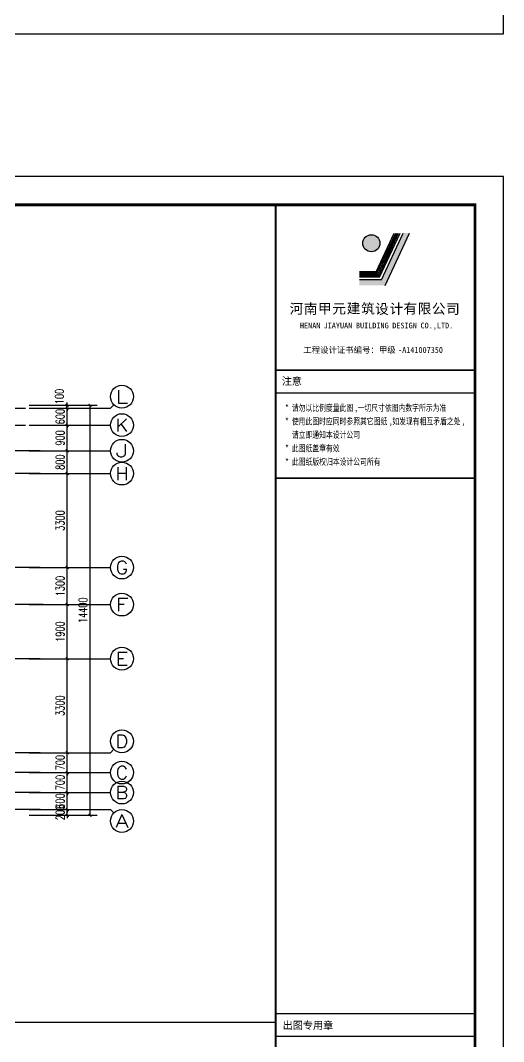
# Model space of a CAD drawing. Extents: x -287580 to -53108, y -522338 to -82629.
# Drawn here: x -198099 to -181143, y -481595 to -445740 of the extents above; entities that cross this region are included whole.
import ezdxf
from ezdxf.enums import TextEntityAlignment as Align

# ---------------------------------------------------------------- set-up
doc = ezdxf.new("R2010")
doc.units = 0
doc.header["$LTSCALE"] = 1000
doc.header["$MEASUREMENT"] = 0
doc.linetypes.add('DOTE', pattern=[2.42, 2, -0.2, 0.02, -0.2])
for name, color, linetype in [('AXIS', 3, 'Continuous'), ('AXIS_TEXT', 7, 'Continuous'), ('DOTE', 99, 'Continuous'), ('PUB_TITLE', 146, 'Continuous'), ('给排水标注', 4, 'Continuous'), ('表格', 157, 'Continuous')]:
    doc.layers.add(name, color=color, linetype=linetype)
doc.styles.add('300', font='', dxfattribs={"width": 0.75, "height": 300})
doc.styles.add('_TCH_AXIS', font='COMPLEX', dxfattribs={"bigfont": 'GBCBIG'})
doc.styles.add('_TCH_DIM_T3', font='SIMPLEX', dxfattribs={"width": 0.705882, "bigfont": 'GBCBIG'})
doc.styles.add('COMPLEX', font='COMPLEX')
doc.styles.add('THT', font='simhei.ttf')
doc.styles.get('300').set_extended_font_data('SimSun')
doc.dimstyles.new('_TCH_ARCH&&100', dxfattribs={"dimtxt": 297.5, "dimasz": 100, "dimexe": 250, "dimexo": 300, "dimgap": 100, "dimtad": 1, "dimdec": 0, "dimzin": 0, "dimdsep": 46, "dimtxsty": '_TCH_DIM_T3', "dimblk": 'ARCHTICK', "dimcen": 0.09, "dimclrt": 7, "dimazin": 2, "dimtfac": 1, "dimtdec": 0, "dimtix": 1, "dimtmove": 2, "dimatfit": 3, "dimfxl": 0, "dimtolj": 1, "dimtzin": 0, "dimarcsym": 0})

# ---------------------------------------------------------------- blocks, each defined once
blk = doc.blocks.new('图签AAAAA')
at = {"layer": 'PUB_TITLE'}
blk.add_hatch(color=256, dxfattribs=at).paths.add_polyline_path([(-170547, -194832), (-170773, -194832), (-171533, -196467), (-172306, -196467), (-172306, -196671), (-171402, -196671)])
h = blk.add_hatch(color=256, dxfattribs=at)
edge = h.paths.add_edge_path()
edge.add_ellipse((-171890, -195187), major_axis=(-212, 212), ratio=1, start_angle=0, end_angle=360)
for p, q in [((-171721, -196196), (-171086, -194832)), ((-171692, -196242), (-171035, -194832)), ((-171662, -196288), (-170985, -194832)), ((-171633, -196334), (-170934, -194832)), ((-171604, -196380), (-170884, -194832)), ((-171533, -196467), (-170773, -194832)), ((-171402, -196671), (-170547, -194832)), ((-171721, -196196), (-172306, -196196)), ((-171692, -196242), (-172306, -196242)), ((-171662, -196288), (-172306, -196288)), ((-171633, -196334), (-172306, -196334)), ((-171604, -196380), (-172306, -196380)), ((-171533, -196467), (-172306, -196467)), ((-175233, -199639), (-168250, -199639)), ((-168222, -199639), (-175233, -199639)), ((-175233, -199639), (-168222, -199639)), ((-175217, -199639), (-168206, -199639)), ((-175233, -200439), (-168222, -200439)), ((-175233, -200439), (-168222, -200439)), ((-175250, -203439), (-168250, -203439)), ((-168250, -222239), (-175261, -222239)), ((-168250, -223039), (-175261, -223039))]:
    blk.add_line(p, q, dxfattribs=at)
at = {"layer": 'PUB_TITLE', "const_width": 75}
blk.add_lwpolyline([(-175250, -251239), (-168250, -251239), (-168250, -193839), (-175250, -193839)], close=True, dxfattribs=at)
at = {"layer": 'PUB_TITLE'}
for points, const_width in [([(-175250, -251239), (-175250, -193839)], 75), ([(-175250, -193839), (-175250, -200506)], 60), ([(-175250, -251239), (-175250, -193839)], 40), ([(-168222, -199639), (-175233, -199639)], 60), ([(-175250, -200506), (-175250, -251239)], 60), ([(-175233, -203439), (-168222, -203439)], 56.5), ([(-175233, -203439), (-168222, -203439)], 56.5)]:
    blk.add_lwpolyline(points, dxfattribs=dict(at, const_width=const_width))
blk.add_lwpolyline([(-175250, -193839), (-168250, -193839), (-168250, -199639), (-175250, -199639)], close=True, dxfattribs=at)
blk.add_ellipse((-171890, -195187), major_axis=(-212, 212), ratio=1, start_param=3.926991, end_param=10.210176, dxfattribs=at)
at = {"layer": 'PUB_TITLE', "style": 'THT'}
for s, height, p in [('河', 352, (-174760, -197662)), ('南', 352, (-174258, -197665)), ('甲', 352, (-173763, -197657)), ('元', 352, (-173261, -197659)), ('建', 352, (-172756, -197649)), ('筑', 352, (-172248, -197659)), ('设', 352, (-171760, -197669)), ('计', 352, (-171251, -197664)), ('有', 352, (-170763, -197654)), ('限', 352, (-170263, -197658)), ('公', 352, (-169766, -197663)), ('司', 352, (-169268, -197670)), ('HENAN', 201.1, (-174396, -198177)), ('JIAYUAN', 201.1, (-173566, -198177)), ('BUILDING', 201.1, (-172432, -198177)), ('DESIGN', 201.1, (-171156, -198177)), ('CO.,LTD.', 201.1, (-170164, -198177)), ('工程设计证书编号：甲级', 210.3, (-174276, -199040)), ('-A141007350', 210.3, (-170950, -199040)), ('注意', 260, (-175033, -200160))]:
    blk.add_text(s, height=height, dxfattribs=at).set_placement(p)
at = {"layer": 'PUB_TITLE', "style": '300', "width": 0.75}
for s, height, p in [('*', 228, (-174922, -201081)), ('请勿以比例度量此图', 227.8, (-174679, -201081)), (',', 228, (-172492, -201081)), ('一切尺寸依图内数字所示为准', 227.85, (-172371, -201081)), ('*', 228, (-174922, -201554)), ('使用此图时应同时参照其它图纸', 227.85, (-174679, -201554)), ('如发现有相互矛盾之处', 227.8, (-171155, -201554)), ('请立即通知本设计公司', 227.8, (-174679, -202027)), (',', 228, (-171277, -201554)), (',', 228, (-168725, -201554)), ('*', 228, (-174922, -202500)), ('此图纸盖章有效', 227.8, (-174679, -202500)), ('*', 228, (-174922, -202973)), ('此图纸版权归本设计公司所有', 227.85, (-174679, -202973))]:
    blk.add_text(s, height=height, dxfattribs=at).set_placement(p)
at = {"layer": 'PUB_TITLE', "style": 'THT'}
blk.add_text('出图专用章', height=260, dxfattribs=at).set_placement((-174115, -222639), align=Align.MIDDLE)
blk = doc.blocks.new('_ArchTick')
at = {"color": 0, "linetype": 'ByBlock', "const_width": 0.4}
blk.add_lwpolyline([(-0.5, -0.5), (0.5, 0.5)], dxfattribs=at)
blk = doc.blocks.new('*D314')
at = {"layer": 'AXIS', "color": 0, "lineweight": -2}
for p, q in [((-197789, -473451), (-196206, -473451)), ((-196456, -473451), (-196456, -473351)), ((-196456, -473651), (-196456, -473451)), ((-197789, -473651), (-196206, -473651)), ((-196456, -473651), (-196456, -473751))]:
    blk.add_line(p, q, dxfattribs=at)
at = {"layer": 'Defpoints', "color": 0}
for p in [(-198089, -473451), (-196456, -473451), (-198089, -473651)]:
    blk.add_point(p, dxfattribs=at)
at = {"layer": 'AXIS', "color": 0, "lineweight": -2, "xscale": 100, "yscale": 100, "zscale": 100}
for p, rotation in [((-196456, -473451), 270), ((-196456, -473651), 90)]:
    blk.add_blockref('_ArchTick', p, dxfattribs=dict(at, rotation=rotation))
at = {"layer": 'AXIS', "color": 7, "insert": (-196705, -473551), "char_height": 297.5, "attachment_point": 5, "rotation": 90, "style": '_TCH_DIM_T3'}
blk.add_mtext('\\A1;200', dxfattribs=at)
blk = doc.blocks.new('*D315')
at = {"layer": 'AXIS', "color": 0, "lineweight": -2}
for p, q in [((-197789, -472851), (-196206, -472851)), ((-196456, -472851), (-196456, -472751)), ((-196456, -473451), (-196456, -472851)), ((-197789, -473451), (-196206, -473451)), ((-196456, -473451), (-196456, -473551))]:
    blk.add_line(p, q, dxfattribs=at)
at = {"layer": 'Defpoints', "color": 0}
for p in [(-198089, -472851), (-196456, -472851), (-198089, -473451)]:
    blk.add_point(p, dxfattribs=at)
at = {"layer": 'AXIS', "color": 0, "lineweight": -2, "xscale": 100, "yscale": 100, "zscale": 100}
for p, rotation in [((-196456, -472851), 270), ((-196456, -473451), 90)]:
    blk.add_blockref('_ArchTick', p, dxfattribs=dict(at, rotation=rotation))
at = {"layer": 'AXIS', "color": 7, "insert": (-196705, -473151), "char_height": 297.5, "attachment_point": 5, "rotation": 90, "style": '_TCH_DIM_T3'}
blk.add_mtext('\\A1;600', dxfattribs=at)
blk = doc.blocks.new('*D316')
at = {"layer": 'AXIS', "color": 0, "lineweight": -2}
for p, q in [((-197789, -472151), (-196206, -472151)), ((-196456, -472151), (-196456, -472051)), ((-196456, -472851), (-196456, -472151)), ((-197789, -472851), (-196206, -472851)), ((-196456, -472851), (-196456, -472951))]:
    blk.add_line(p, q, dxfattribs=at)
at = {"layer": 'Defpoints', "color": 0}
for p in [(-198089, -472151), (-196456, -472151), (-198089, -472851)]:
    blk.add_point(p, dxfattribs=at)
at = {"layer": 'AXIS', "color": 0, "lineweight": -2, "xscale": 100, "yscale": 100, "zscale": 100}
for p, rotation in [((-196456, -472151), 270), ((-196456, -472851), 90)]:
    blk.add_blockref('_ArchTick', p, dxfattribs=dict(at, rotation=rotation))
at = {"layer": 'AXIS', "color": 7, "insert": (-196705, -472501), "char_height": 297.5, "attachment_point": 5, "rotation": 90, "style": '_TCH_DIM_T3'}
blk.add_mtext('\\A1;700', dxfattribs=at)
blk = doc.blocks.new('*D317')
at = {"layer": 'AXIS', "color": 0, "lineweight": -2}
for p, q in [((-197789, -471451), (-196206, -471451)), ((-196456, -471451), (-196456, -471351)), ((-196456, -472151), (-196456, -471451)), ((-197789, -472151), (-196206, -472151)), ((-196456, -472151), (-196456, -472251))]:
    blk.add_line(p, q, dxfattribs=at)
at = {"layer": 'Defpoints', "color": 0}
for p in [(-198089, -471451), (-196456, -471451), (-198089, -472151)]:
    blk.add_point(p, dxfattribs=at)
at = {"layer": 'AXIS', "color": 0, "lineweight": -2, "xscale": 100, "yscale": 100, "zscale": 100}
for p, rotation in [((-196456, -471451), 270), ((-196456, -472151), 90)]:
    blk.add_blockref('_ArchTick', p, dxfattribs=dict(at, rotation=rotation))
at = {"layer": 'AXIS', "color": 7, "insert": (-196705, -471801), "char_height": 297.5, "attachment_point": 5, "rotation": 90, "style": '_TCH_DIM_T3'}
blk.add_mtext('\\A1;700', dxfattribs=at)
blk = doc.blocks.new('*D318')
at = {"layer": 'AXIS', "color": 0, "lineweight": -2}
for p, q in [((-197789, -468151), (-196206, -468151)), ((-196456, -471451), (-196456, -468151)), ((-197789, -471451), (-196206, -471451))]:
    blk.add_line(p, q, dxfattribs=at)
at = {"layer": 'Defpoints', "color": 0}
for p in [(-198089, -468151), (-196456, -468151), (-198089, -471451)]:
    blk.add_point(p, dxfattribs=at)
at = {"layer": 'AXIS', "color": 0, "lineweight": -2, "xscale": 100, "yscale": 100, "zscale": 100}
for p, rotation in [((-196456, -468151), 90), ((-196456, -471451), 270)]:
    blk.add_blockref('_ArchTick', p, dxfattribs=dict(at, rotation=rotation))
at = {"layer": 'AXIS', "color": 7, "insert": (-196705, -469801), "char_height": 297.5, "attachment_point": 5, "rotation": 90, "style": '_TCH_DIM_T3'}
blk.add_mtext('\\A1;3300', dxfattribs=at)
blk = doc.blocks.new('*D319')
at = {"layer": 'AXIS', "color": 0, "lineweight": -2}
for p, q in [((-197789, -466251), (-196206, -466251)), ((-196456, -468151), (-196456, -466251)), ((-197789, -468151), (-196206, -468151))]:
    blk.add_line(p, q, dxfattribs=at)
at = {"layer": 'Defpoints', "color": 0}
for p in [(-198089, -466251), (-196456, -466251), (-198089, -468151)]:
    blk.add_point(p, dxfattribs=at)
at = {"layer": 'AXIS', "color": 0, "lineweight": -2, "xscale": 100, "yscale": 100, "zscale": 100}
for p, rotation in [((-196456, -466251), 90), ((-196456, -468151), 270)]:
    blk.add_blockref('_ArchTick', p, dxfattribs=dict(at, rotation=rotation))
at = {"layer": 'AXIS', "color": 7, "insert": (-196705, -467201), "char_height": 297.5, "attachment_point": 5, "rotation": 90, "style": '_TCH_DIM_T3'}
blk.add_mtext('\\A1;1900', dxfattribs=at)
blk = doc.blocks.new('*D320')
at = {"layer": 'AXIS', "color": 0, "lineweight": -2}
for p, q in [((-197789, -464951), (-196206, -464951)), ((-196456, -466251), (-196456, -464951)), ((-197789, -466251), (-196206, -466251))]:
    blk.add_line(p, q, dxfattribs=at)
at = {"layer": 'Defpoints', "color": 0}
for p in [(-198089, -464951), (-196456, -464951), (-198089, -466251)]:
    blk.add_point(p, dxfattribs=at)
at = {"layer": 'AXIS', "color": 0, "lineweight": -2, "xscale": 100, "yscale": 100, "zscale": 100}
for p, rotation in [((-196456, -464951), 90), ((-196456, -466251), 270)]:
    blk.add_blockref('_ArchTick', p, dxfattribs=dict(at, rotation=rotation))
at = {"layer": 'AXIS', "color": 7, "insert": (-196705, -465601), "char_height": 297.5, "attachment_point": 5, "rotation": 90, "style": '_TCH_DIM_T3'}
blk.add_mtext('\\A1;1300', dxfattribs=at)
blk = doc.blocks.new('*D321')
at = {"layer": 'AXIS', "color": 0, "lineweight": -2}
for p, q in [((-197789, -461651), (-196206, -461651)), ((-196456, -464951), (-196456, -461651)), ((-197789, -464951), (-196206, -464951))]:
    blk.add_line(p, q, dxfattribs=at)
at = {"layer": 'Defpoints', "color": 0}
for p in [(-198089, -461651), (-196456, -461651), (-198089, -464951)]:
    blk.add_point(p, dxfattribs=at)
at = {"layer": 'AXIS', "color": 0, "lineweight": -2, "xscale": 100, "yscale": 100, "zscale": 100}
for p, rotation in [((-196456, -461651), 90), ((-196456, -464951), 270)]:
    blk.add_blockref('_ArchTick', p, dxfattribs=dict(at, rotation=rotation))
at = {"layer": 'AXIS', "color": 7, "insert": (-196705, -463301), "char_height": 297.5, "attachment_point": 5, "rotation": 90, "style": '_TCH_DIM_T3'}
blk.add_mtext('\\A1;3300', dxfattribs=at)
blk = doc.blocks.new('*D322')
at = {"layer": 'AXIS', "color": 0, "lineweight": -2}
for p, q in [((-197789, -460851), (-196206, -460851)), ((-196456, -461651), (-196456, -460851)), ((-197789, -461651), (-196206, -461651))]:
    blk.add_line(p, q, dxfattribs=at)
at = {"layer": 'Defpoints', "color": 0}
for p in [(-198089, -460851), (-196456, -460851), (-198089, -461651)]:
    blk.add_point(p, dxfattribs=at)
at = {"layer": 'AXIS', "color": 0, "lineweight": -2, "xscale": 100, "yscale": 100, "zscale": 100}
for p, rotation in [((-196456, -460851), 90), ((-196456, -461651), 270)]:
    blk.add_blockref('_ArchTick', p, dxfattribs=dict(at, rotation=rotation))
at = {"layer": 'AXIS', "color": 7, "insert": (-196705, -461251), "char_height": 297.5, "attachment_point": 5, "rotation": 90, "style": '_TCH_DIM_T3'}
blk.add_mtext('\\A1;800', dxfattribs=at)
blk = doc.blocks.new('*D323')
at = {"layer": 'AXIS', "color": 0, "lineweight": -2}
for p, q in [((-197789, -459951), (-196206, -459951)), ((-196456, -460851), (-196456, -459951)), ((-197789, -460851), (-196206, -460851))]:
    blk.add_line(p, q, dxfattribs=at)
at = {"layer": 'Defpoints', "color": 0}
for p in [(-198089, -459951), (-196456, -459951), (-198089, -460851)]:
    blk.add_point(p, dxfattribs=at)
at = {"layer": 'AXIS', "color": 0, "lineweight": -2, "xscale": 100, "yscale": 100, "zscale": 100}
for p, rotation in [((-196456, -459951), 90), ((-196456, -460851), 270)]:
    blk.add_blockref('_ArchTick', p, dxfattribs=dict(at, rotation=rotation))
at = {"layer": 'AXIS', "color": 7, "insert": (-196705, -460401), "char_height": 297.5, "attachment_point": 5, "rotation": 90, "style": '_TCH_DIM_T3'}
blk.add_mtext('\\A1;900', dxfattribs=at)
blk = doc.blocks.new('*D324')
at = {"layer": 'AXIS', "color": 0, "lineweight": -2}
for p, q in [((-196456, -459351), (-196456, -459251)), ((-197789, -459351), (-196206, -459351)), ((-196456, -459951), (-196456, -459351)), ((-197789, -459951), (-196206, -459951)), ((-196456, -459951), (-196456, -460051))]:
    blk.add_line(p, q, dxfattribs=at)
at = {"layer": 'Defpoints', "color": 0}
for p in [(-198089, -459351), (-196456, -459351), (-198089, -459951)]:
    blk.add_point(p, dxfattribs=at)
at = {"layer": 'AXIS', "color": 0, "lineweight": -2, "xscale": 100, "yscale": 100, "zscale": 100}
for p, rotation in [((-196456, -459351), 270), ((-196456, -459951), 90)]:
    blk.add_blockref('_ArchTick', p, dxfattribs=dict(at, rotation=rotation))
at = {"layer": 'AXIS', "color": 7, "insert": (-196705, -459651), "char_height": 297.5, "attachment_point": 5, "rotation": 90, "style": '_TCH_DIM_T3'}
blk.add_mtext('\\A1;600', dxfattribs=at)
blk = doc.blocks.new('*D325')
at = {"layer": 'AXIS', "color": 0, "lineweight": -2}
for p, q in [((-197789, -459251), (-196206, -459251)), ((-196456, -459251), (-196456, -459151)), ((-196456, -459351), (-196456, -459251)), ((-197789, -459351), (-196206, -459351)), ((-196456, -459351), (-196456, -459451))]:
    blk.add_line(p, q, dxfattribs=at)
at = {"layer": 'Defpoints', "color": 0}
for p in [(-198089, -459251), (-196456, -459251), (-198089, -459351)]:
    blk.add_point(p, dxfattribs=at)
at = {"layer": 'AXIS', "color": 0, "lineweight": -2, "xscale": 100, "yscale": 100, "zscale": 100}
for p, rotation in [((-196456, -459251), 270), ((-196456, -459351), 90)]:
    blk.add_blockref('_ArchTick', p, dxfattribs=dict(at, rotation=rotation))
at = {"layer": 'AXIS', "color": 7, "insert": (-196731, -458945), "char_height": 297.5, "attachment_point": 5, "rotation": 90, "style": '_TCH_DIM_T3'}
blk.add_mtext('\\A1;100', dxfattribs=at)
blk = doc.blocks.new('*D326')
at = {"layer": 'AXIS', "color": 0, "lineweight": -2}
for p, q in [((-197789, -459251), (-195406, -459251)), ((-195656, -473651), (-195656, -459251)), ((-197789, -473651), (-195406, -473651))]:
    blk.add_line(p, q, dxfattribs=at)
at = {"layer": 'Defpoints', "color": 0}
for p in [(-198089, -459251), (-195656, -459251), (-198089, -473651)]:
    blk.add_point(p, dxfattribs=at)
at = {"layer": 'AXIS', "color": 0, "lineweight": -2, "xscale": 100, "yscale": 100, "zscale": 100}
for p, rotation in [((-195656, -459251), 90), ((-195656, -473651), 270)]:
    blk.add_blockref('_ArchTick', p, dxfattribs=dict(at, rotation=rotation))
at = {"layer": 'AXIS', "color": 7, "insert": (-195905, -466451), "char_height": 297.5, "attachment_point": 5, "rotation": 90, "style": '_TCH_DIM_T3'}
blk.add_mtext('\\A1;14400', dxfattribs=at)
blk = doc.blocks.new('_AXISO')
blk.add_circle((0, 0), 0.5)
at = {"layer": 'AXIS_TEXT', "style": 'COMPLEX', "width": 1.041667}
blk.add_attdef('A', text='', height=0.56, dxfattribs=at).set_placement((-0.25, -0.28), (0.25, -0.28), align=Align.FIT)

msp = doc.modelspace()

# ---------------------------------------------------------------- linework, layer by layer
at = {"layer": 'AXIS'}
for p, q in [((-194818.9, -459233.7), (-194936.1, -459350.9)), ((-197441.7, -459350.9), (-194936.1, -459350.9)), ((-197441.7, -459950.9), (-194936.1, -459950.9)), ((-197441.7, -460850.9), (-194936.1, -460850.9)), ((-197441.7, -461650.9), (-194936.1, -461650.9)), ((-197441.7, -464950.9), (-194936.1, -464950.9)), ((-197441.7, -466250.9), (-194936.1, -466250.9)), ((-197441.7, -468150.9), (-194936.1, -468150.9)), ((-197441.7, -471450.9), (-194936.1, -471450.9)), ((-194818.9, -471333.7), (-194936.1, -471450.9)), ((-197441.7, -472150.9), (-194936.1, -472150.9)), ((-197441.7, -472850.9), (-194936.1, -472850.9)), ((-197441.7, -473450.9), (-194936.1, -473450.9)), ((-194818.9, -473568), (-194936.1, -473450.9))]:
    msp.add_line(p, q, dxfattribs=at)
at = {"layer": 'DOTE', "linetype": 'DOTE'}
for p, q in [((-255580, -459350.9), (-197406.7, -459350.9)), ((-255580, -459950.9), (-197406.7, -459950.9)), ((-197406.7, -460850.9), (-233808.8, -460850.9)), ((-197406.7, -461650.9), (-233808.8, -461650.9)), ((-197406.7, -464950.9), (-255580, -464950.9)), ((-197306.1, -466250.9), (-233808.8, -466250.9)), ((-197406.7, -468150.9), (-230408.8, -468150.9)), ((-197406.7, -471450.9), (-255580, -471450.9)), ((-197406.7, -472150.9), (-255580, -472150.9)), ((-197406.7, -472850.9, 0), (-255580, -472850.9, 0)), ((-197406.7, -473450.9, 0), (-255580, -473450.9, 0))]:
    msp.add_line(p, q, dxfattribs=at)
at = {"layer": 'PUB_TITLE'}
for points in [[(-265242.7, -446215.5), (-181142.7, -446215.5), (-181142.7, -386815.5), (-265242.7, -386815.5)], [(-265242.7, -510615.5), (-181142.7, -510615.5), (-181142.7, -451215.5), (-265242.7, -451215.5)]]:
    msp.add_lwpolyline(points, close=True, dxfattribs=at)
at = {"layer": 'PUB_TITLE', "const_width": 100}
msp.add_lwpolyline([(-262742.7, -509615.5), (-182142.7, -509615.5), (-182142.7, -452215.5), (-262742.7, -452215.5)], close=True, dxfattribs=at)
at = {"layer": '表格'}
msp.add_lwpolyline([(-262742.7, -480915.5), (-189142.7, -480915.5)], dxfattribs=at)

# ---------------------------------------------------------------- block references
at = {"layer": 'AXIS'}
ref = msp.add_blockref('_AXISO', (-194536.1, -458950.9), dxfattribs=dict(at, xscale=800, yscale=800, zscale=800))
ref.add_attrib('A', 'L', dxfattribs={"layer": 'AXIS_TEXT', "height": 452.5, "style": '_TCH_AXIS', "width": 1.4}).set_placement((-194762.3, -459177.1), (-194309.8, -459177.1), align=Align.FIT)
ref = msp.add_blockref('_AXISO', (-194536.1, -459950.9), dxfattribs=dict(at, xscale=800, yscale=800, zscale=800))
ref.add_attrib('A', 'K', dxfattribs={"layer": 'AXIS_TEXT', "height": 452.5, "style": '_TCH_AXIS', "width": 1.105263}).set_placement((-194762.3, -460177.1), (-194309.8, -460177.1), align=Align.FIT)
ref = msp.add_blockref('_AXISO', (-194536.1, -460850.9), dxfattribs=dict(at, xscale=800, yscale=800, zscale=800))
ref.add_attrib('A', 'J', dxfattribs={"layer": 'AXIS_TEXT', "height": 452.5, "style": '_TCH_AXIS', "width": 1.909091}).set_placement((-194762.3, -461077.1), (-194309.8, -461077.1), align=Align.FIT)
ref = msp.add_blockref('_AXISO', (-194536.1, -461650.9), dxfattribs=dict(at, xscale=800, yscale=800, zscale=800))
ref.add_attrib('A', 'H', dxfattribs={"layer": 'AXIS_TEXT', "height": 452.5, "style": '_TCH_AXIS', "width": 1.05}).set_placement((-194762.3, -461877.1), (-194309.8, -461877.1), align=Align.FIT)
ref = msp.add_blockref('_AXISO', (-194536.1, -464950.9), dxfattribs=dict(at, xscale=800, yscale=800, zscale=800))
ref.add_attrib('A', 'G', dxfattribs={"layer": 'AXIS_TEXT', "height": 452.5, "style": '_TCH_AXIS', "width": 1.166667}).set_placement((-194762.3, -465177.1), (-194309.8, -465177.1), align=Align.FIT)
ref = msp.add_blockref('_AXISO', (-194536.1, -466250.9), dxfattribs=dict(at, xscale=800, yscale=800, zscale=800))
ref.add_attrib('A', 'F', dxfattribs={"layer": 'AXIS_TEXT', "height": 452.5, "style": '_TCH_AXIS', "width": 1.3125}).set_placement((-194762.3, -466477.1), (-194309.8, -466477.1), align=Align.FIT)
ref = msp.add_blockref('_AXISO', (-194536.1, -468150.9), dxfattribs=dict(at, xscale=800, yscale=800, zscale=800))
ref.add_attrib('A', 'E', dxfattribs={"layer": 'AXIS_TEXT', "height": 452.5, "style": '_TCH_AXIS', "width": 1.3125}).set_placement((-194762.3, -468377.1), (-194309.8, -468377.1), align=Align.FIT)
ref = msp.add_blockref('_AXISO', (-194536.1, -471050.9), dxfattribs=dict(at, xscale=800, yscale=800, zscale=800))
ref.add_attrib('A', 'D', dxfattribs={"layer": 'AXIS_TEXT', "height": 452.5, "style": '_TCH_AXIS', "width": 1.235294}).set_placement((-194762.3, -471277.1), (-194309.8, -471277.1), align=Align.FIT)
ref = msp.add_blockref('_AXISO', (-194536.1, -472150.9), dxfattribs=dict(at, xscale=800, yscale=800, zscale=800))
ref.add_attrib('A', 'C', dxfattribs={"layer": 'AXIS_TEXT', "height": 452.5, "style": '_TCH_AXIS', "width": 1.4}).set_placement((-194762.3, -472377.1), (-194309.8, -472377.1), align=Align.FIT)
ref = msp.add_blockref('_AXISO', (-194536.1, -472850.9), dxfattribs=dict(at, xscale=800, yscale=800, zscale=800))
ref.add_attrib('A', 'B', dxfattribs={"layer": 'AXIS_TEXT', "height": 452.5, "style": '_TCH_AXIS', "width": 1.235294}).set_placement((-194762.3, -473077.1), (-194309.8, -473077.1), align=Align.FIT)
ref = msp.add_blockref('_AXISO', (-194536.1, -473850.9), dxfattribs=dict(at, xscale=800, yscale=800, zscale=800))
ref.add_attrib('A', 'A', dxfattribs={"layer": 'AXIS_TEXT', "height": 452.5, "style": '_TCH_AXIS', "width": 1.166667}).set_placement((-194762.3, -474077.1), (-194309.8, -474077.1), align=Align.FIT)
at = {"layer": '给排水标注'}
msp.add_blockref('图签AAAAA', (-13893.2, -258376.5), dxfattribs=at)

# ---------------------------------------------------------------- dimensions: what is measured, and where the dimension line sits
at = {"layer": 'AXIS'}
dim = msp.add_linear_dim(base=(-196456.1, -459250.9), p1=(-198089, -459350.9), p2=(-198089, -459250.9), angle=90, dimstyle='_TCH_ARCH&&100', dxfattribs=at)
dim.commit()
dim.dimension.update_dxf_attribs({"geometry": '*D325', "text_midpoint": (-196731.1, -458945.1), "dimtype": 129})
for p1, p2, distance, picture, middle in [((-198089, -473650.9), (-198089, -459250.9), -2432.9, '*D326', (-195904.8, -466450.9)), ((-198089, -459950.9), (-198089, -459350.9), -1632.9, '*D324', (-196704.8, -459650.9)), ((-198089, -460850.9), (-198089, -459950.9), -1632.9, '*D323', (-196704.8, -460400.9)), ((-198089, -461650.9), (-198089, -460850.9), -1632.9, '*D322', (-196704.8, -461250.9)), ((-198089, -464950.9), (-198089, -461650.9), -1632.9, '*D321', (-196704.8, -463300.9)), ((-198089, -466250.9), (-198089, -464950.9), -1632.9, '*D320', (-196704.8, -465600.9)), ((-198089, -468150.9), (-198089, -466250.9), -1632.9, '*D319', (-196704.8, -467200.9)), ((-198089, -471450.9), (-198089, -468150.9), -1632.9, '*D318', (-196704.8, -469800.9)), ((-198089, -472150.9), (-198089, -471450.9), -1632.9, '*D317', (-196704.8, -471800.9)), ((-198089, -472850.9), (-198089, -472150.9), -1632.9, '*D316', (-196704.8, -472500.9)), ((-198089, -473450.9), (-198089, -472850.9), -1632.9, '*D315', (-196704.8, -473150.9)), ((-198089, -473650.9), (-198089, -473450.9), -1632.9, '*D314', (-196704.8, -473550.9))]:
    dim = msp.add_aligned_dim(p1=p1, p2=p2, distance=distance, dimstyle='_TCH_ARCH&&100', dxfattribs=at)
    dim.commit()
    dim.dimension.update_dxf_attribs({"geometry": picture, "text_midpoint": middle})

doc.saveas('drawing.dxf')
